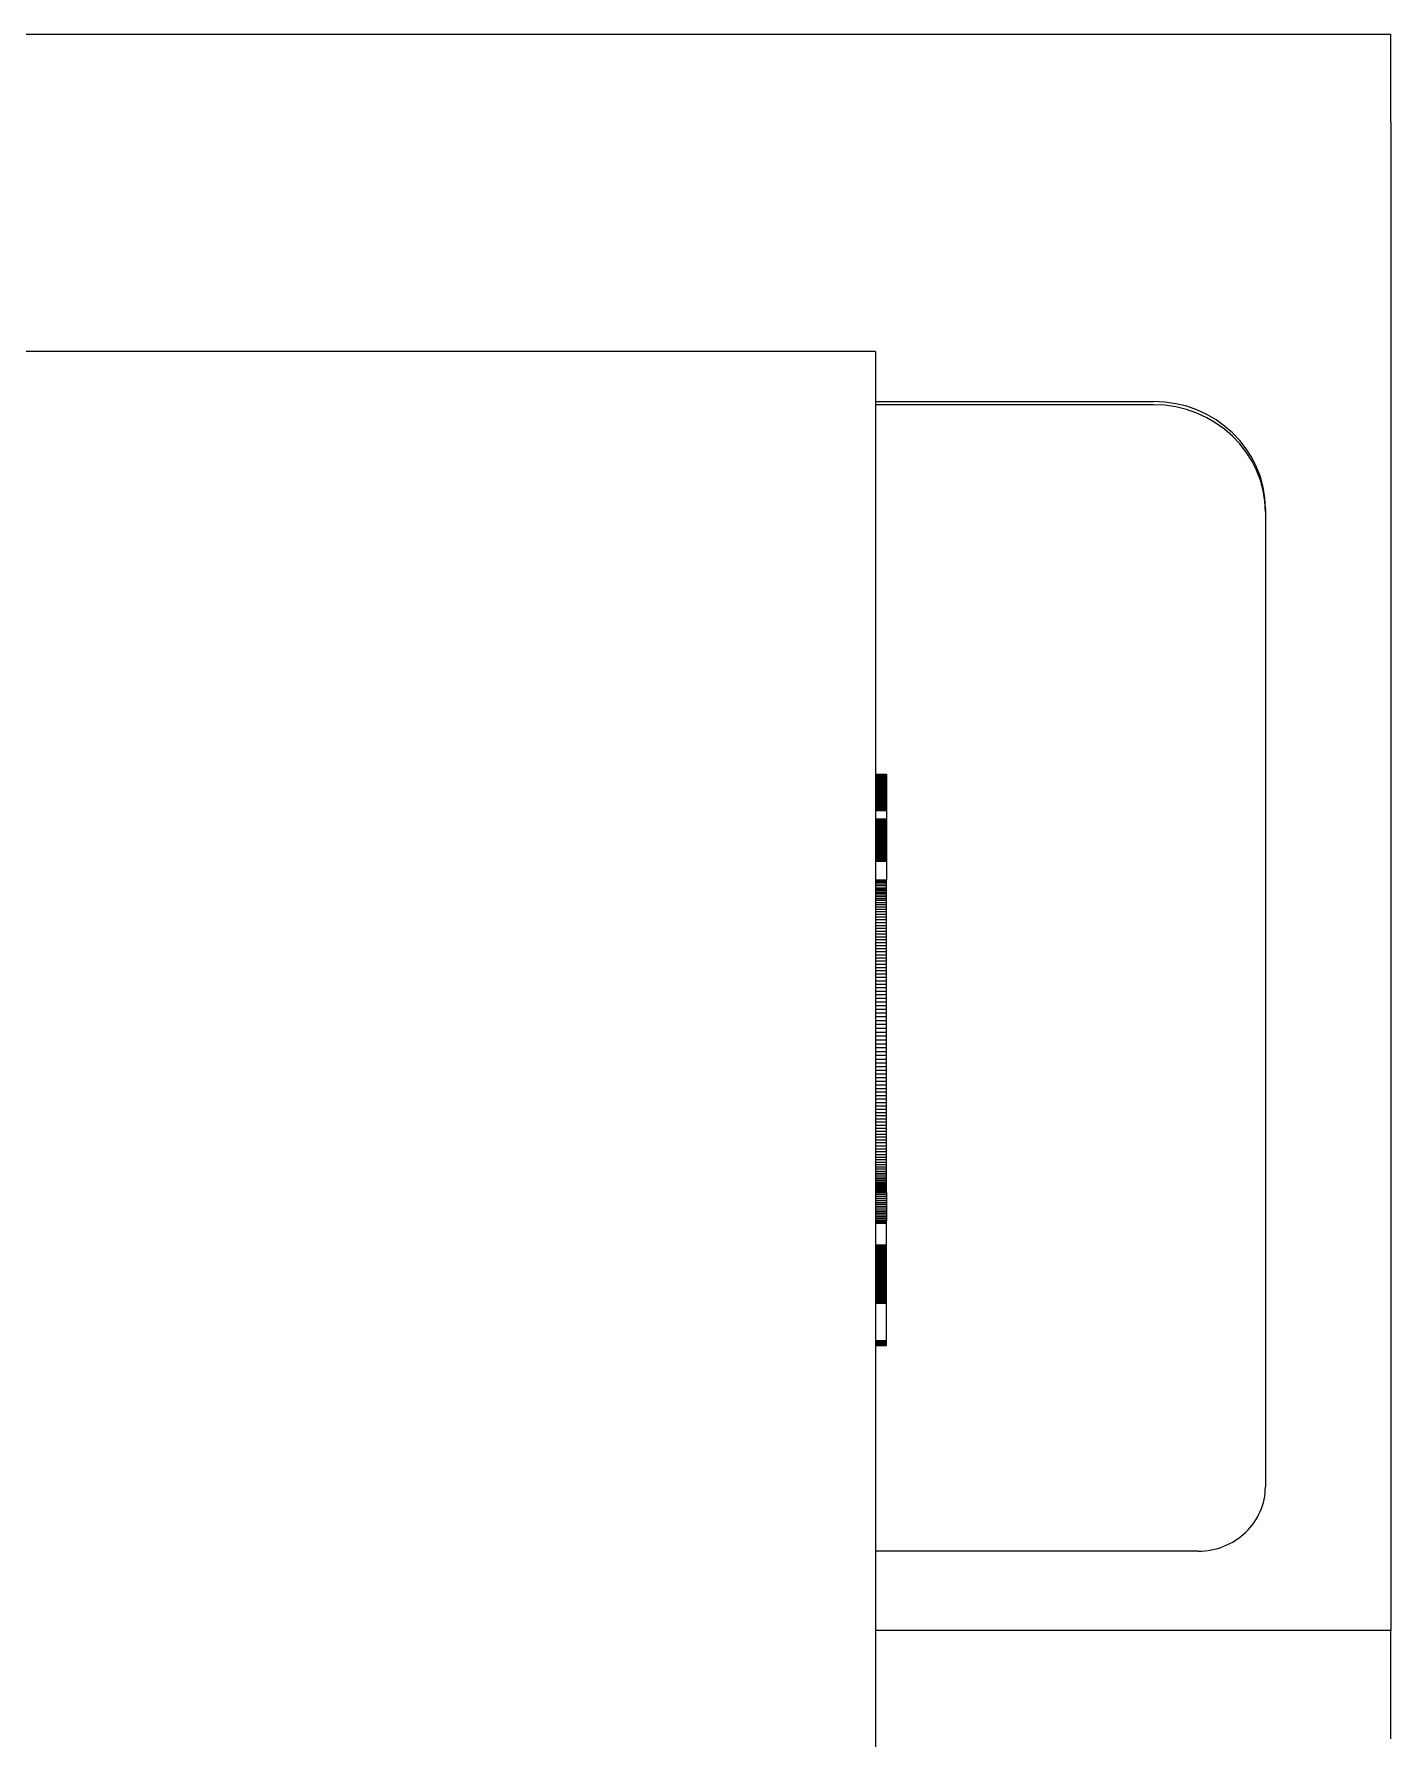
# Model space of a CAD drawing. Extents: x -120528 to -38681, y -40362 to 40632.
# Drawn here: x -41904 to -41299, y -37813 to -37052 of the extents above; entities that cross this region are included whole.
import ezdxf

# ---------------------------------------------------------------- set-up
doc = ezdxf.new("R2010")
doc.units = 0
doc.layers.get('0').update_dxf_attribs({"linetype": 'CONTINUOUS'})

msp = doc.modelspace()

# ---------------------------------------------------------------- linework, layer by layer
at = {"color": 40, "linetype": 'Continuous'}
for p, q in [((-42163.06, -37052.33), (-41299.06, -37052.33)), ((-41299.06, -37056), (-41299.06, -37052.33)), ((-41299.06, -37091.57), (-41299.06, -37056)), ((-41299.06, -37091.57), (-41299.06, -37764.5)), ((-41529.06, -37193.87), (-42163.06, -37193.87)), ((-41529.06, -37193.87), (-41529.06, -38013.87)), ((-41529.06, -37216.23), (-41405.06, -37216.23)), ((-41405.06, -37217.67), (-41529.06, -37217.67)), ((-41355.06, -37264.11), (-41355.06, -37700.38)), ((-41529.06, -37382.42), (-41524.06, -37382.42)), ((-41529.06, -37382.44), (-41524.06, -37382.44)), ((-41529.06, -37382.51), (-41524.06, -37382.51)), ((-41529.06, -37382.62), (-41524.06, -37382.62)), ((-41529.06, -37382.69), (-41524.06, -37382.69)), ((-41529.06, -37382.77), (-41524.06, -37382.77)), ((-41529.06, -37382.87), (-41524.06, -37382.87)), ((-41529.06, -37382.97), (-41524.06, -37382.97)), ((-41529.06, -37383.09), (-41524.06, -37383.09)), ((-41529.06, -37383.22), (-41524.06, -37383.22)), ((-41529.06, -37383.35), (-41524.06, -37383.35)), ((-41529.06, -37383.5), (-41524.06, -37383.5)), ((-41529.06, -37383.66), (-41524.06, -37383.66)), ((-41529.06, -37383.84), (-41524.06, -37383.84)), ((-41529.06, -37383.87), (-41524.06, -37383.87)), ((-41529.06, -37383.89), (-41524.06, -37383.89)), ((-41529.06, -37383.95), (-41524.06, -37383.95)), ((-41529.06, -37384.04), (-41524.06, -37384.04)), ((-41529.06, -37384.11), (-41524.06, -37384.11)), ((-41529.06, -37384.18), (-41524.06, -37384.18)), ((-41529.06, -37384.26), (-41524.06, -37384.26)), ((-41529.06, -37384.35), (-41524.06, -37384.35)), ((-41529.06, -37384.46), (-41524.06, -37384.46)), ((-41529.06, -37384.57), (-41524.06, -37384.57)), ((-41529.06, -37384.69), (-41524.06, -37384.69)), ((-41529.06, -37384.82), (-41524.06, -37384.82)), ((-41529.06, -37384.96), (-41524.06, -37384.96)), ((-41529.06, -37385.11), (-41524.06, -37385.11)), ((-41529.06, -37385.27), (-41524.06, -37385.27)), ((-41529.06, -37385.44), (-41524.06, -37385.44)), ((-41529.06, -37385.61), (-41524.06, -37385.61)), ((-41529.06, -37385.8), (-41524.06, -37385.8)), ((-41529.06, -37386), (-41524.06, -37386)), ((-41529.06, -37386.21), (-41524.06, -37386.21)), ((-41529.06, -37386.42), (-41524.06, -37386.42)), ((-41529.06, -37386.65), (-41524.06, -37386.65)), ((-41529.06, -37386.88), (-41524.06, -37386.88)), ((-41529.06, -37387.13), (-41524.06, -37387.13)), ((-41529.06, -37387.38), (-41524.06, -37387.38)), ((-41529.06, -37387.64), (-41524.06, -37387.64)), ((-41529.06, -37387.92), (-41524.06, -37387.92)), ((-41529.06, -37388.2), (-41524.06, -37388.2)), ((-41524.06, -37382.42), (-41524.06, -37382.44)), ((-41524.06, -37382.44), (-41524.06, -37382.51)), ((-41524.06, -37382.51), (-41524.06, -37382.62)), ((-41524.06, -37382.62), (-41524.06, -37382.69)), ((-41524.06, -37382.69), (-41524.06, -37382.77)), ((-41524.06, -37382.77), (-41524.06, -37382.87)), ((-41524.06, -37382.87), (-41524.06, -37382.97)), ((-41524.06, -37382.97), (-41524.06, -37383.09)), ((-41524.06, -37383.09), (-41524.06, -37383.22)), ((-41524.06, -37383.22), (-41524.06, -37383.35)), ((-41524.06, -37383.35), (-41524.06, -37383.5)), ((-41524.06, -37383.5), (-41524.06, -37383.66)), ((-41524.06, -37383.66), (-41524.06, -37383.84)), ((-41524.06, -37383.84), (-41524.06, -37383.87)), ((-41524.06, -37383.87), (-41524.06, -37383.89)), ((-41524.06, -37383.89), (-41524.06, -37383.95)), ((-41524.06, -37383.95), (-41524.06, -37384.04)), ((-41524.06, -37384.04), (-41524.06, -37384.11)), ((-41524.06, -37384.11), (-41524.06, -37384.18)), ((-41524.06, -37384.18), (-41524.06, -37384.26)), ((-41524.06, -37384.26), (-41524.06, -37384.35)), ((-41524.06, -37384.35), (-41524.06, -37384.46)), ((-41524.06, -37384.46), (-41524.06, -37384.57)), ((-41524.06, -37384.57), (-41524.06, -37384.69)), ((-41524.06, -37384.69), (-41524.06, -37384.82)), ((-41524.06, -37384.82), (-41524.06, -37384.96)), ((-41524.06, -37384.96), (-41524.06, -37385.11)), ((-41524.06, -37385.11), (-41524.06, -37385.27)), ((-41524.06, -37385.27), (-41524.06, -37385.44)), ((-41524.06, -37385.44), (-41524.06, -37385.61)), ((-41524.06, -37385.61), (-41524.06, -37385.8)), ((-41524.06, -37385.8), (-41524.06, -37386)), ((-41524.06, -37386), (-41524.06, -37386.21)), ((-41524.06, -37386.21), (-41524.06, -37386.42)), ((-41524.06, -37386.42), (-41524.06, -37386.65)), ((-41524.06, -37386.65), (-41524.06, -37386.88)), ((-41524.06, -37386.88), (-41524.06, -37387.13)), ((-41524.06, -37387.13), (-41524.06, -37387.38)), ((-41524.06, -37387.38), (-41524.06, -37387.64)), ((-41524.06, -37387.64), (-41524.06, -37387.92)), ((-41524.06, -37387.92), (-41524.06, -37388.2)), ((-41524.06, -37388.2), (-41524.06, -37388.49)), ((-41529.06, -37388.49), (-41524.06, -37388.49)), ((-41529.06, -37389.04), (-41524.06, -37389.04)), ((-41529.06, -37389.29), (-41524.06, -37389.29)), ((-41529.06, -37389.54), (-41524.06, -37389.54)), ((-41529.06, -37389.8), (-41524.06, -37389.8)), ((-41529.06, -37390.06), (-41524.06, -37390.06)), ((-41529.06, -37390.33), (-41524.06, -37390.33)), ((-41529.06, -37390.6), (-41524.06, -37390.6)), ((-41529.06, -37390.87), (-41524.06, -37390.87)), ((-41529.06, -37391.15), (-41524.06, -37391.15)), ((-41529.06, -37391.44), (-41524.06, -37391.44)), ((-41529.06, -37391.72), (-41524.06, -37391.72)), ((-41529.06, -37392.01), (-41524.06, -37392.01)), ((-41529.06, -37392.31), (-41524.06, -37392.31)), ((-41529.06, -37392.61), (-41524.06, -37392.61)), ((-41529.06, -37392.91), (-41524.06, -37392.91)), ((-41529.06, -37393.22), (-41524.06, -37393.22)), ((-41529.06, -37393.53), (-41524.06, -37393.53)), ((-41529.06, -37393.85), (-41524.06, -37393.85)), ((-41529.06, -37394.17), (-41524.06, -37394.17)), ((-41529.06, -37394.49), (-41524.06, -37394.49)), ((-41529.06, -37394.82), (-41524.06, -37394.82)), ((-41529.06, -37395.15), (-41524.06, -37395.15)), ((-41529.06, -37395.49), (-41524.06, -37395.49)), ((-41524.06, -37388.49), (-41524.06, -37388.79)), ((-41524.06, -37388.79), (-41524.06, -37389.04)), ((-41524.06, -37389.04), (-41524.06, -37389.29)), ((-41524.06, -37389.29), (-41524.06, -37389.54)), ((-41524.06, -37389.54), (-41524.06, -37389.8)), ((-41524.06, -37389.8), (-41524.06, -37390.06)), ((-41524.06, -37390.06), (-41524.06, -37390.33)), ((-41524.06, -37390.33), (-41524.06, -37390.6)), ((-41524.06, -37390.6), (-41524.06, -37390.87)), ((-41524.06, -37390.87), (-41524.06, -37391.15)), ((-41524.06, -37391.15), (-41524.06, -37391.44)), ((-41524.06, -37391.44), (-41524.06, -37391.72)), ((-41524.06, -37391.72), (-41524.06, -37392.01)), ((-41524.06, -37392.01), (-41524.06, -37392.31)), ((-41524.06, -37392.31), (-41524.06, -37392.61)), ((-41524.06, -37392.61), (-41524.06, -37392.91)), ((-41524.06, -37392.91), (-41524.06, -37393.22)), ((-41524.06, -37393.22), (-41524.06, -37393.53)), ((-41524.06, -37393.53), (-41524.06, -37393.85)), ((-41524.06, -37393.85), (-41524.06, -37394.17)), ((-41524.06, -37394.17), (-41524.06, -37394.49)), ((-41524.06, -37394.49), (-41524.06, -37394.82)), ((-41524.06, -37394.82), (-41524.06, -37395.15)), ((-41524.06, -37395.15), (-41524.06, -37395.49)), ((-41524.06, -37395.49), (-41524.06, -37395.83)), ((-41529.06, -37395.83), (-41524.06, -37395.83)), ((-41529.06, -37396.18), (-41524.06, -37396.18)), ((-41529.06, -37396.52), (-41524.06, -37396.52)), ((-41529.06, -37396.88), (-41524.06, -37396.88)), ((-41529.06, -37397.23), (-41524.06, -37397.23)), ((-41529.06, -37397.59), (-41524.06, -37397.59)), ((-41529.06, -37397.96), (-41524.06, -37397.96)), ((-41529.06, -37398.33), (-41524.06, -37398.33)), ((-41529.06, -37398.7), (-41524.06, -37398.7)), ((-41529.06, -37402.41), (-41524.06, -37402.41)), ((-41529.06, -37402.77), (-41524.06, -37402.77)), ((-41529.06, -37403.14), (-41524.06, -37403.14)), ((-41524.06, -37395.83), (-41524.06, -37396.18)), ((-41524.06, -37396.18), (-41524.06, -37396.52)), ((-41524.06, -37396.52), (-41524.06, -37396.88)), ((-41524.06, -37396.88), (-41524.06, -37397.23)), ((-41524.06, -37397.23), (-41524.06, -37397.59)), ((-41524.06, -37397.59), (-41524.06, -37397.96)), ((-41524.06, -37397.96), (-41524.06, -37398.33)), ((-41524.06, -37398.33), (-41524.06, -37398.7)), ((-41524.06, -37398.7), (-41524.06, -37402.41)), ((-41524.06, -37402.41), (-41524.06, -37402.77)), ((-41524.06, -37402.77), (-41524.06, -37403.14)), ((-41524.06, -37403.14), (-41524.06, -37403.5)), ((-41529.06, -37403.5), (-41524.06, -37403.5)), ((-41529.06, -37403.85), (-41524.06, -37403.85)), ((-41529.06, -37404.21), (-41524.06, -37404.21)), ((-41529.06, -37404.55), (-41524.06, -37404.55)), ((-41529.06, -37404.9), (-41524.06, -37404.9)), ((-41529.06, -37405.24), (-41524.06, -37405.24)), ((-41529.06, -37405.57), (-41524.06, -37405.57)), ((-41529.06, -37405.91), (-41524.06, -37405.91)), ((-41529.06, -37406.23), (-41524.06, -37406.23)), ((-41529.06, -37406.56), (-41524.06, -37406.56)), ((-41529.06, -37406.88), (-41524.06, -37406.88)), ((-41529.06, -37407.2), (-41524.06, -37407.2)), ((-41529.06, -37407.51), (-41524.06, -37407.51)), ((-41529.06, -37407.81), (-41524.06, -37407.81)), ((-41529.06, -37408.12), (-41524.06, -37408.12)), ((-41529.06, -37408.42), (-41524.06, -37408.42)), ((-41529.06, -37408.71), (-41524.06, -37408.71)), ((-41529.06, -37409.01), (-41524.06, -37409.01)), ((-41529.06, -37409.29), (-41524.06, -37409.29)), ((-41529.06, -37409.58), (-41524.06, -37409.58)), ((-41529.06, -37409.85), (-41524.06, -37409.85)), ((-41529.06, -37410.13), (-41524.06, -37410.13)), ((-41529.06, -37410.4), (-41524.06, -37410.4)), ((-41529.06, -37410.66), (-41524.06, -37410.66)), ((-41529.06, -37410.93), (-41524.06, -37410.93)), ((-41524.06, -37403.5), (-41524.06, -37403.85)), ((-41524.06, -37403.85), (-41524.06, -37404.21)), ((-41524.06, -37404.21), (-41524.06, -37404.55)), ((-41524.06, -37404.55), (-41524.06, -37404.9)), ((-41524.06, -37404.9), (-41524.06, -37405.24)), ((-41524.06, -37405.24), (-41524.06, -37405.57)), ((-41524.06, -37405.57), (-41524.06, -37405.91)), ((-41524.06, -37405.91), (-41524.06, -37406.23)), ((-41524.06, -37406.23), (-41524.06, -37406.56)), ((-41524.06, -37406.56), (-41524.06, -37406.88)), ((-41524.06, -37406.88), (-41524.06, -37407.2)), ((-41524.06, -37407.2), (-41524.06, -37407.51)), ((-41524.06, -37407.51), (-41524.06, -37407.81)), ((-41524.06, -37407.81), (-41524.06, -37408.12)), ((-41524.06, -37408.12), (-41524.06, -37408.42)), ((-41524.06, -37408.42), (-41524.06, -37408.71)), ((-41524.06, -37408.71), (-41524.06, -37409.01)), ((-41524.06, -37409.01), (-41524.06, -37409.29)), ((-41524.06, -37409.29), (-41524.06, -37409.58)), ((-41524.06, -37409.58), (-41524.06, -37409.85)), ((-41524.06, -37409.85), (-41524.06, -37410.13)), ((-41524.06, -37410.13), (-41524.06, -37410.4)), ((-41524.06, -37410.4), (-41524.06, -37410.66)), ((-41524.06, -37410.66), (-41524.06, -37410.93)), ((-41524.06, -37410.93), (-41524.06, -37411.18)), ((-41529.06, -37411.18), (-41524.06, -37411.18)), ((-41529.06, -37411.44), (-41524.06, -37411.44)), ((-41529.06, -37411.69), (-41524.06, -37411.69)), ((-41529.06, -37411.93), (-41524.06, -37411.93)), ((-41529.06, -37412.17), (-41524.06, -37412.17)), ((-41529.06, -37412.48), (-41524.06, -37412.48)), ((-41529.06, -37412.78), (-41524.06, -37412.78)), ((-41529.06, -37413.07), (-41524.06, -37413.07)), ((-41529.06, -37413.35), (-41524.06, -37413.35)), ((-41529.06, -37413.63), (-41524.06, -37413.63)), ((-41529.06, -37413.89), (-41524.06, -37413.89)), ((-41529.06, -37414.14), (-41524.06, -37414.14)), ((-41529.06, -37414.38), (-41524.06, -37414.38)), ((-41529.06, -37414.61), (-41524.06, -37414.61)), ((-41529.06, -37414.84), (-41524.06, -37414.84)), ((-41529.06, -37415.05), (-41524.06, -37415.05)), ((-41529.06, -37415.25), (-41524.06, -37415.25)), ((-41529.06, -37415.45), (-41524.06, -37415.45)), ((-41529.06, -37415.63), (-41524.06, -37415.63)), ((-41529.06, -37415.8), (-41524.06, -37415.8)), ((-41529.06, -37415.97), (-41524.06, -37415.97)), ((-41529.06, -37416.12), (-41524.06, -37416.12)), ((-41529.06, -37416.26), (-41524.06, -37416.26)), ((-41529.06, -37416.4), (-41524.06, -37416.4)), ((-41529.06, -37416.52), (-41524.06, -37416.52)), ((-41529.06, -37416.64), (-41524.06, -37416.64)), ((-41529.06, -37416.74), (-41524.06, -37416.74)), ((-41529.06, -37416.83), (-41524.06, -37416.83)), ((-41529.06, -37416.92), (-41524.06, -37416.92)), ((-41529.06, -37416.99), (-41524.06, -37416.99)), ((-41529.06, -37417.06), (-41524.06, -37417.06)), ((-41529.06, -37417.16), (-41524.06, -37417.16)), ((-41529.06, -37417.22), (-41524.06, -37417.22)), ((-41529.06, -37417.24), (-41524.06, -37417.24)), ((-41529.06, -37417.27), (-41524.06, -37417.27)), ((-41529.06, -37417.33), (-41524.06, -37417.33)), ((-41529.06, -37417.39), (-41524.06, -37417.39)), ((-41529.06, -37417.44), (-41524.06, -37417.44)), ((-41529.06, -37417.48), (-41524.06, -37417.48)), ((-41529.06, -37417.54), (-41524.06, -37417.54)), ((-41529.06, -37417.55), (-41524.06, -37417.55)), ((-41529.06, -37417.67), (-41524.06, -37417.67)), ((-41529.06, -37417.93), (-41524.06, -37417.93)), ((-41529.06, -37418.18), (-41524.06, -37418.18)), ((-41529.06, -37418.43), (-41524.06, -37418.43)), ((-41524.06, -37411.18), (-41524.06, -37411.44)), ((-41524.06, -37411.44), (-41524.06, -37411.69)), ((-41524.06, -37411.69), (-41524.06, -37411.93)), ((-41524.06, -37411.93), (-41524.06, -37412.17)), ((-41524.06, -37412.17), (-41524.06, -37412.48)), ((-41524.06, -37412.48), (-41524.06, -37412.78)), ((-41524.06, -37412.78), (-41524.06, -37413.07)), ((-41524.06, -37413.07), (-41524.06, -37413.35)), ((-41524.06, -37413.35), (-41524.06, -37413.63)), ((-41524.06, -37413.63), (-41524.06, -37413.89)), ((-41524.06, -37413.89), (-41524.06, -37414.14)), ((-41524.06, -37414.14), (-41524.06, -37414.38)), ((-41524.06, -37414.38), (-41524.06, -37414.61)), ((-41524.06, -37414.61), (-41524.06, -37414.84)), ((-41524.06, -37414.84), (-41524.06, -37415.05)), ((-41524.06, -37415.05), (-41524.06, -37415.25)), ((-41524.06, -37415.25), (-41524.06, -37415.45)), ((-41524.06, -37415.45), (-41524.06, -37415.63)), ((-41524.06, -37415.63), (-41524.06, -37415.8)), ((-41524.06, -37415.8), (-41524.06, -37415.97)), ((-41524.06, -37415.97), (-41524.06, -37416.12)), ((-41524.06, -37416.12), (-41524.06, -37416.26)), ((-41524.06, -37416.26), (-41524.06, -37416.4)), ((-41524.06, -37416.4), (-41524.06, -37416.52)), ((-41524.06, -37416.52), (-41524.06, -37416.64)), ((-41524.06, -37416.64), (-41524.06, -37416.74)), ((-41524.06, -37416.74), (-41524.06, -37416.83)), ((-41524.06, -37416.83), (-41524.06, -37416.92)), ((-41524.06, -37416.92), (-41524.06, -37416.99)), ((-41524.06, -37416.99), (-41524.06, -37417.06)), ((-41524.06, -37417.06), (-41524.06, -37417.16)), ((-41524.06, -37417.16), (-41524.06, -37417.22)), ((-41524.06, -37417.22), (-41524.06, -37417.24)), ((-41524.06, -37417.24), (-41524.06, -37417.27)), ((-41524.06, -37417.27), (-41524.06, -37417.33)), ((-41524.06, -37417.33), (-41524.06, -37417.39)), ((-41524.06, -37417.39), (-41524.06, -37417.44)), ((-41524.06, -37417.44), (-41524.06, -37417.48)), ((-41524.06, -37417.48), (-41524.06, -37417.54)), ((-41524.06, -37417.54), (-41524.06, -37417.55)), ((-41524.06, -37417.55), (-41524.06, -37417.67)), ((-41524.06, -37417.67), (-41524.06, -37417.93)), ((-41524.06, -37417.93), (-41524.06, -37418.18)), ((-41524.06, -37418.18), (-41524.06, -37418.43)), ((-41524.06, -37418.43), (-41524.06, -37418.66)), ((-41529.06, -37418.66), (-41524.06, -37418.66)), ((-41529.06, -37418.88), (-41524.06, -37418.88)), ((-41529.06, -37419.09), (-41524.06, -37419.09)), ((-41529.06, -37419.3), (-41524.06, -37419.3)), ((-41529.06, -37419.49), (-41524.06, -37419.49)), ((-41529.06, -37419.67), (-41524.06, -37419.67)), ((-41529.06, -37419.84), (-41524.06, -37419.84)), ((-41529.06, -37420.01), (-41524.06, -37420.01)), ((-41529.06, -37420.16), (-41524.06, -37420.16)), ((-41529.06, -37420.3), (-41524.06, -37420.3)), ((-41529.06, -37420.44), (-41524.06, -37420.44)), ((-41529.06, -37420.56), (-41524.06, -37420.56)), ((-41529.06, -37420.67), (-41524.06, -37420.67)), ((-41529.06, -37420.78), (-41524.06, -37420.78)), ((-41529.06, -37420.95), (-41524.06, -37420.95)), ((-41529.06, -37421.09), (-41524.06, -37421.09)), ((-41529.06, -37421.19), (-41524.06, -37421.19)), ((-41529.06, -37421.25), (-41524.06, -37421.25)), ((-41529.06, -37421.27), (-41524.06, -37421.27)), ((-41524.06, -37418.66), (-41524.06, -37418.88)), ((-41524.06, -37418.88), (-41524.06, -37419.09)), ((-41524.06, -37419.09), (-41524.06, -37419.3)), ((-41524.06, -37419.3), (-41524.06, -37419.49)), ((-41524.06, -37419.49), (-41524.06, -37419.67)), ((-41524.06, -37419.67), (-41524.06, -37419.84)), ((-41524.06, -37419.84), (-41524.06, -37420.01)), ((-41524.06, -37420.01), (-41524.06, -37420.16)), ((-41524.06, -37420.16), (-41524.06, -37420.3)), ((-41524.06, -37420.3), (-41524.06, -37420.44)), ((-41524.06, -37420.44), (-41524.06, -37420.56)), ((-41524.06, -37420.56), (-41524.06, -37420.67)), ((-41524.06, -37420.67), (-41524.06, -37420.78)), ((-41524.06, -37420.78), (-41524.06, -37420.95)), ((-41524.06, -37420.95), (-41524.06, -37421.09)), ((-41524.06, -37421.09), (-41524.06, -37421.19)), ((-41524.06, -37421.19), (-41524.06, -37421.25)), ((-41524.06, -37421.25), (-41524.06, -37421.27)), ((-41524.06, -37421.27), (-41524.06, -37429.64)), ((-41529.06, -37429.64), (-41524.06, -37429.64)), ((-41529.06, -37429.69), (-41524.06, -37429.69)), ((-41529.06, -37429.88), (-41524.06, -37429.88)), ((-41529.06, -37430.22), (-41524.06, -37430.22)), ((-41529.06, -37430.71), (-41524.06, -37430.71)), ((-41529.06, -37431.36), (-41524.06, -37431.36)), ((-41529.06, -37432.16), (-41524.06, -37432.16)), ((-41529.06, -37433.14), (-41524.06, -37433.14)), ((-41529.06, -37433.69), (-41524.06, -37433.69)), ((-41524.06, -37429.69), (-41524.06, -37429.64)), ((-41524.06, -37429.88), (-41524.06, -37429.69)), ((-41524.06, -37430.22), (-41524.06, -37429.88)), ((-41524.06, -37430.71), (-41524.06, -37430.22)), ((-41524.06, -37431.36), (-41524.06, -37430.71)), ((-41524.06, -37432.16), (-41524.06, -37431.36)), ((-41524.06, -37433.14), (-41524.06, -37432.16)), ((-41524.06, -37433.69), (-41524.06, -37433.14)), ((-41524.06, -37434.28), (-41524.06, -37433.69)), ((-41529.06, -37434.28), (-41524.06, -37434.28)), ((-41529.06, -37434.91), (-41524.06, -37434.91)), ((-41529.06, -37435.59), (-41524.06, -37435.59)), ((-41529.06, -37436.32), (-41524.06, -37436.32)), ((-41529.06, -37437.09), (-41524.06, -37437.09)), ((-41529.06, -37437.9), (-41524.06, -37437.9)), ((-41529.06, -37438.76), (-41524.06, -37438.76)), ((-41529.06, -37439.67), (-41524.06, -37439.67)), ((-41529.06, -37440.62), (-41524.06, -37440.62)), ((-41524.06, -37434.91), (-41524.06, -37434.28)), ((-41524.06, -37435.59), (-41524.06, -37434.91)), ((-41524.06, -37436.32), (-41524.06, -37435.59)), ((-41524.06, -37437.09), (-41524.06, -37436.32)), ((-41524.06, -37437.9), (-41524.06, -37437.09)), ((-41524.06, -37438.76), (-41524.06, -37437.9)), ((-41524.06, -37439.67), (-41524.06, -37438.76)), ((-41524.06, -37440.62), (-41524.06, -37439.67)), ((-41524.06, -37441.63), (-41524.06, -37440.62)), ((-41529.06, -37441.63), (-41524.06, -37441.63)), ((-41529.06, -37442.68), (-41524.06, -37442.68)), ((-41529.06, -37443.78), (-41524.06, -37443.78)), ((-41529.06, -37444.93), (-41524.06, -37444.93)), ((-41529.06, -37446.13), (-41524.06, -37446.13)), ((-41529.06, -37447.38), (-41524.06, -37447.38)), ((-41529.06, -37448.68), (-41524.06, -37448.68)), ((-41524.06, -37442.68), (-41524.06, -37441.63)), ((-41524.06, -37443.78), (-41524.06, -37442.68)), ((-41524.06, -37444.93), (-41524.06, -37443.78)), ((-41524.06, -37446.13), (-41524.06, -37444.93)), ((-41524.06, -37447.38), (-41524.06, -37446.13)), ((-41524.06, -37448.68), (-41524.06, -37447.38)), ((-41524.06, -37450.03), (-41524.06, -37448.68)), ((-41529.06, -37450.03), (-41524.06, -37450.03)), ((-41529.06, -37451.25), (-41524.06, -37451.25)), ((-41529.06, -37452.49), (-41524.06, -37452.49)), ((-41529.06, -37453.75), (-41524.06, -37453.75)), ((-41529.06, -37455.02), (-41524.06, -37455.02)), ((-41529.06, -37456.31), (-41524.06, -37456.31)), ((-41524.06, -37451.25), (-41524.06, -37450.03)), ((-41524.06, -37452.49), (-41524.06, -37451.25)), ((-41524.06, -37453.75), (-41524.06, -37452.49)), ((-41524.06, -37455.02), (-41524.06, -37453.75)), ((-41524.06, -37456.31), (-41524.06, -37455.02)), ((-41524.06, -37457.62), (-41524.06, -37456.31)), ((-41529.06, -37457.62), (-41524.06, -37457.62)), ((-41529.06, -37458.95), (-41524.06, -37458.95)), ((-41529.06, -37460.29), (-41524.06, -37460.29)), ((-41529.06, -37461.64), (-41524.06, -37461.64)), ((-41529.06, -37463.02), (-41524.06, -37463.02)), ((-41524.06, -37458.95), (-41524.06, -37457.62)), ((-41524.06, -37460.29), (-41524.06, -37458.95)), ((-41524.06, -37461.64), (-41524.06, -37460.29)), ((-41524.06, -37463.02), (-41524.06, -37461.64)), ((-41524.06, -37464.41), (-41524.06, -37463.02)), ((-41529.06, -37464.41), (-41524.06, -37464.41)), ((-41529.06, -37465.82), (-41524.06, -37465.82)), ((-41529.06, -37467.24), (-41524.06, -37467.24)), ((-41529.06, -37468.68), (-41524.06, -37468.68)), ((-41529.06, -37470.14), (-41524.06, -37470.14)), ((-41529.06, -37471.62), (-41524.06, -37471.62)), ((-41524.06, -37465.82), (-41524.06, -37464.41)), ((-41524.06, -37467.24), (-41524.06, -37465.82)), ((-41524.06, -37468.68), (-41524.06, -37467.24)), ((-41524.06, -37470.14), (-41524.06, -37468.68)), ((-41524.06, -37471.62), (-41524.06, -37470.14)), ((-41524.06, -37473.11), (-41524.06, -37471.62)), ((-41529.06, -37473.11), (-41524.06, -37473.11)), ((-41529.06, -37474.62), (-41524.06, -37474.62)), ((-41529.06, -37476.15), (-41524.06, -37476.15)), ((-41529.06, -37477.69), (-41524.06, -37477.69)), ((-41529.06, -37479.25), (-41524.06, -37479.25)), ((-41524.06, -37474.62), (-41524.06, -37473.11)), ((-41524.06, -37476.15), (-41524.06, -37474.62)), ((-41524.06, -37477.69), (-41524.06, -37476.15)), ((-41524.06, -37479.25), (-41524.06, -37477.69)), ((-41524.06, -37480.83), (-41524.06, -37479.25)), ((-41529.06, -37480.83), (-41524.06, -37480.83)), ((-41529.06, -37482.42), (-41524.06, -37482.42)), ((-41529.06, -37484.03), (-41524.06, -37484.03)), ((-41529.06, -37485.66), (-41524.06, -37485.66)), ((-41524.06, -37482.42), (-41524.06, -37480.83)), ((-41524.06, -37484.03), (-41524.06, -37482.42)), ((-41524.06, -37485.66), (-41524.06, -37484.03)), ((-41524.06, -37487.3), (-41524.06, -37485.66)), ((-41529.06, -37487.3), (-41524.06, -37487.3)), ((-41529.06, -37488.96), (-41524.06, -37488.96)), ((-41529.06, -37490.64), (-41524.06, -37490.64)), ((-41529.06, -37492.33), (-41524.06, -37492.33)), ((-41529.06, -37494.05), (-41524.06, -37494.05)), ((-41524.06, -37488.96), (-41524.06, -37487.3)), ((-41524.06, -37490.64), (-41524.06, -37488.96)), ((-41524.06, -37492.33), (-41524.06, -37490.64)), ((-41524.06, -37494.05), (-41524.06, -37492.33)), ((-41524.06, -37495.77), (-41524.06, -37494.05)), ((-41529.06, -37495.77), (-41524.06, -37495.77)), ((-41529.06, -37497.52), (-41524.06, -37497.52)), ((-41529.06, -37499.27), (-41524.06, -37499.27)), ((-41529.06, -37501.01), (-41524.06, -37501.01)), ((-41524.06, -37497.52), (-41524.06, -37495.77)), ((-41524.06, -37499.27), (-41524.06, -37497.52)), ((-41524.06, -37501.01), (-41524.06, -37499.27)), ((-41524.06, -37502.74), (-41524.06, -37501.01)), ((-41529.06, -37502.74), (-41524.06, -37502.74)), ((-41529.06, -37504.47), (-41524.06, -37504.47)), ((-41529.06, -37506.18), (-41524.06, -37506.18)), ((-41529.06, -37507.89), (-41524.06, -37507.89)), ((-41529.06, -37509.58), (-41524.06, -37509.58)), ((-41524.06, -37504.47), (-41524.06, -37502.74)), ((-41524.06, -37506.18), (-41524.06, -37504.47)), ((-41524.06, -37507.89), (-41524.06, -37506.18)), ((-41524.06, -37509.58), (-41524.06, -37507.89)), ((-41524.06, -37511.27), (-41524.06, -37509.58)), ((-41529.06, -37511.27), (-41524.06, -37511.27)), ((-41529.06, -37512.94), (-41524.06, -37512.94)), ((-41529.06, -37514.6), (-41524.06, -37514.6)), ((-41529.06, -37516.24), (-41524.06, -37516.24)), ((-41524.06, -37512.94), (-41524.06, -37511.27)), ((-41524.06, -37514.6), (-41524.06, -37512.94)), ((-41524.06, -37516.24), (-41524.06, -37514.6)), ((-41524.06, -37517.88), (-41524.06, -37516.24)), ((-41529.06, -37517.88), (-41524.06, -37517.88)), ((-41529.06, -37519.49), (-41524.06, -37519.49)), ((-41529.06, -37521.1), (-41524.06, -37521.1)), ((-41529.06, -37522.69), (-41524.06, -37522.69)), ((-41529.06, -37524.26), (-41524.06, -37524.26)), ((-41524.06, -37519.49), (-41524.06, -37517.88)), ((-41524.06, -37521.1), (-41524.06, -37519.49)), ((-41524.06, -37522.69), (-41524.06, -37521.1)), ((-41524.06, -37524.26), (-41524.06, -37522.69)), ((-41524.06, -37525.82), (-41524.06, -37524.26)), ((-41529.06, -37525.82), (-41524.06, -37525.82)), ((-41529.06, -37527.36), (-41524.06, -37527.36)), ((-41529.06, -37528.89), (-41524.06, -37528.89)), ((-41529.06, -37530.39), (-41524.06, -37530.39)), ((-41529.06, -37531.88), (-41524.06, -37531.88)), ((-41524.06, -37527.36), (-41524.06, -37525.82)), ((-41524.06, -37528.89), (-41524.06, -37527.36)), ((-41524.06, -37530.39), (-41524.06, -37528.89)), ((-41524.06, -37531.88), (-41524.06, -37530.39)), ((-41524.06, -37533.35), (-41524.06, -37531.88)), ((-41529.06, -37533.35), (-41524.06, -37533.35)), ((-41529.06, -37534.8), (-41524.06, -37534.8)), ((-41529.06, -37536.23), (-41524.06, -37536.23)), ((-41529.06, -37537.64), (-41524.06, -37537.64)), ((-41529.06, -37539.02), (-41524.06, -37539.02)), ((-41524.06, -37534.8), (-41524.06, -37533.35)), ((-41524.06, -37536.23), (-41524.06, -37534.8)), ((-41524.06, -37537.64), (-41524.06, -37536.23)), ((-41524.06, -37539.02), (-41524.06, -37537.64)), ((-41524.06, -37540.39), (-41524.06, -37539.02)), ((-41529.06, -37540.39), (-41524.06, -37540.39)), ((-41529.06, -37541.73), (-41524.06, -37541.73)), ((-41529.06, -37543.05), (-41524.06, -37543.05)), ((-41529.06, -37544.35), (-41524.06, -37544.35)), ((-41529.06, -37545.62), (-41524.06, -37545.62)), ((-41529.06, -37546.87), (-41524.06, -37546.87)), ((-41524.06, -37541.73), (-41524.06, -37540.39)), ((-41524.06, -37543.05), (-41524.06, -37541.73)), ((-41524.06, -37544.35), (-41524.06, -37543.05)), ((-41524.06, -37545.62), (-41524.06, -37544.35)), ((-41524.06, -37546.87), (-41524.06, -37545.62)), ((-41524.06, -37548.24), (-41524.06, -37546.87)), ((-41529.06, -37548.24), (-41524.06, -37548.24)), ((-41529.06, -37549.57), (-41524.06, -37549.57)), ((-41529.06, -37550.85), (-41524.06, -37550.85)), ((-41529.06, -37552.09), (-41524.06, -37552.09)), ((-41529.06, -37553.29), (-41524.06, -37553.29)), ((-41529.06, -37554.44), (-41524.06, -37554.44)), ((-41524.06, -37549.57), (-41524.06, -37548.24)), ((-41524.06, -37550.85), (-41524.06, -37549.57)), ((-41524.06, -37552.09), (-41524.06, -37550.85)), ((-41524.06, -37553.29), (-41524.06, -37552.09)), ((-41524.06, -37554.44), (-41524.06, -37553.29)), ((-41524.06, -37555.55), (-41524.06, -37554.44)), ((-41529.06, -37555.55), (-41524.06, -37555.55)), ((-41529.06, -37556.62), (-41524.06, -37556.62)), ((-41529.06, -37557.64), (-41524.06, -37557.64)), ((-41529.06, -37558.62), (-41524.06, -37558.62)), ((-41529.06, -37559.56), (-41524.06, -37559.56)), ((-41529.06, -37560.45), (-41524.06, -37560.45)), ((-41529.06, -37561.3), (-41524.06, -37561.3)), ((-41529.06, -37562.11), (-41524.06, -37562.11)), ((-41529.06, -37562.88), (-41524.06, -37562.88)), ((-41524.06, -37556.62), (-41524.06, -37555.55)), ((-41524.06, -37557.64), (-41524.06, -37556.62)), ((-41524.06, -37558.62), (-41524.06, -37557.64)), ((-41524.06, -37559.56), (-41524.06, -37558.62)), ((-41524.06, -37560.45), (-41524.06, -37559.56)), ((-41524.06, -37561.3), (-41524.06, -37560.45)), ((-41524.06, -37562.11), (-41524.06, -37561.3)), ((-41524.06, -37562.88), (-41524.06, -37562.11)), ((-41524.06, -37563.6), (-41524.06, -37562.88)), ((-41529.06, -37563.6), (-41524.06, -37563.6)), ((-41529.06, -37564.28), (-41524.06, -37564.28)), ((-41529.06, -37564.91), (-41524.06, -37564.91)), ((-41529.06, -37565.5), (-41524.06, -37565.5)), ((-41529.06, -37566.05), (-41524.06, -37566.05)), ((-41529.06, -37566.56), (-41524.06, -37566.56)), ((-41529.06, -37567.02), (-41524.06, -37567.02)), ((-41529.06, -37567.44), (-41524.06, -37567.44)), ((-41529.06, -37567.82), (-41524.06, -37567.82)), ((-41529.06, -37568.44), (-41524.06, -37568.44)), ((-41529.06, -37568.89), (-41524.06, -37568.89)), ((-41529.06, -37569.17), (-41524.06, -37569.17)), ((-41529.06, -37569.27), (-41524.06, -37569.27)), ((-41529.06, -37570.05), (-41524.06, -37570.05)), ((-41524.06, -37564.28), (-41524.06, -37563.6)), ((-41524.06, -37564.91), (-41524.06, -37564.28)), ((-41524.06, -37565.5), (-41524.06, -37564.91)), ((-41524.06, -37566.05), (-41524.06, -37565.5)), ((-41524.06, -37566.56), (-41524.06, -37566.05)), ((-41524.06, -37567.02), (-41524.06, -37566.56)), ((-41524.06, -37567.44), (-41524.06, -37567.02)), ((-41524.06, -37567.82), (-41524.06, -37567.44)), ((-41524.06, -37568.44), (-41524.06, -37567.82)), ((-41524.06, -37568.89), (-41524.06, -37568.44)), ((-41524.06, -37569.17), (-41524.06, -37568.89)), ((-41524.06, -37569.17), (-41524.06, -37570.05)), ((-41524.06, -37570.05), (-41524.06, -37570.94)), ((-41529.06, -37570.94), (-41524.06, -37570.94)), ((-41529.06, -37571.82), (-41524.06, -37571.82)), ((-41529.06, -37572.69), (-41524.06, -37572.69)), ((-41529.06, -37573.54), (-41524.06, -37573.54)), ((-41529.06, -37574.38), (-41524.06, -37574.38)), ((-41529.06, -37575.2), (-41524.06, -37575.2)), ((-41529.06, -37576.01), (-41524.06, -37576.01)), ((-41529.06, -37576.8), (-41524.06, -37576.8)), ((-41529.06, -37577.58), (-41524.06, -37577.58)), ((-41524.06, -37570.94), (-41524.06, -37571.82)), ((-41524.06, -37571.82), (-41524.06, -37572.69)), ((-41524.06, -37572.69), (-41524.06, -37573.54)), ((-41524.06, -37573.54), (-41524.06, -37574.38)), ((-41524.06, -37574.38), (-41524.06, -37575.2)), ((-41524.06, -37575.2), (-41524.06, -37576.01)), ((-41524.06, -37576.01), (-41524.06, -37576.8)), ((-41524.06, -37576.8), (-41524.06, -37577.58)), ((-41524.06, -37577.58), (-41524.06, -37578.35)), ((-41529.06, -37578.35), (-41524.06, -37578.35)), ((-41529.06, -37579.1), (-41524.06, -37579.1)), ((-41529.06, -37579.83), (-41524.06, -37579.83)), ((-41529.06, -37580.55), (-41524.06, -37580.55)), ((-41529.06, -37581.25), (-41524.06, -37581.25)), ((-41529.06, -37581.82), (-41524.06, -37581.82)), ((-41529.06, -37581.85), (-41524.06, -37581.85)), ((-41529.06, -37581.93), (-41524.06, -37581.93)), ((-41529.06, -37582.09), (-41524.06, -37582.09)), ((-41529.06, -37582.31), (-41524.06, -37582.31)), ((-41529.06, -37582.59), (-41524.06, -37582.59)), ((-41529.06, -37582.75), (-41524.06, -37582.75)), ((-41524.06, -37578.35), (-41524.06, -37579.1)), ((-41524.06, -37579.1), (-41524.06, -37579.83)), ((-41524.06, -37579.83), (-41524.06, -37580.55)), ((-41524.06, -37580.55), (-41524.06, -37581.25)), ((-41524.06, -37581.25), (-41524.06, -37581.82)), ((-41524.06, -37581.85), (-41524.06, -37581.82)), ((-41524.06, -37581.93), (-41524.06, -37581.85)), ((-41524.06, -37582.09), (-41524.06, -37581.93)), ((-41524.06, -37582.31), (-41524.06, -37582.09)), ((-41524.06, -37582.59), (-41524.06, -37582.31)), ((-41524.06, -37592.44), (-41524.06, -37582.59)), ((-41529.06, -37592.44), (-41524.06, -37592.44)), ((-41529.06, -37592.59), (-41524.06, -37592.59)), ((-41529.06, -37592.61), (-41524.06, -37592.61)), ((-41529.06, -37592.64), (-41524.06, -37592.64)), ((-41529.06, -37592.69), (-41524.06, -37592.69)), ((-41529.06, -37592.75), (-41524.06, -37592.75)), ((-41529.06, -37592.82), (-41524.06, -37592.82)), ((-41529.06, -37592.9), (-41524.06, -37592.9)), ((-41529.06, -37592.94), (-41524.06, -37592.94)), ((-41529.06, -37592.99), (-41524.06, -37592.99)), ((-41529.06, -37593.04), (-41524.06, -37593.04)), ((-41529.06, -37593.09), (-41524.06, -37593.09)), ((-41529.06, -37593.15), (-41524.06, -37593.15)), ((-41529.06, -37593.21), (-41524.06, -37593.21)), ((-41529.06, -37593.27), (-41524.06, -37593.27)), ((-41529.06, -37593.33), (-41524.06, -37593.33)), ((-41529.06, -37593.4), (-41524.06, -37593.4)), ((-41529.06, -37593.47), (-41524.06, -37593.47)), ((-41529.06, -37593.54), (-41524.06, -37593.54)), ((-41524.06, -37592.58), (-41524.06, -37592.44)), ((-41524.06, -37592.59), (-41524.06, -37592.58)), ((-41524.06, -37592.61), (-41524.06, -37592.59)), ((-41524.06, -37592.64), (-41524.06, -37592.61)), ((-41524.06, -37592.69), (-41524.06, -37592.64)), ((-41524.06, -37592.75), (-41524.06, -37592.69)), ((-41524.06, -37592.82), (-41524.06, -37592.75)), ((-41524.06, -37592.9), (-41524.06, -37592.82)), ((-41524.06, -37592.94), (-41524.06, -37592.9)), ((-41524.06, -37592.99), (-41524.06, -37592.94)), ((-41524.06, -37593.04), (-41524.06, -37592.99)), ((-41524.06, -37593.09), (-41524.06, -37593.04)), ((-41524.06, -37593.15), (-41524.06, -37593.09)), ((-41524.06, -37593.21), (-41524.06, -37593.15)), ((-41524.06, -37593.27), (-41524.06, -37593.21)), ((-41524.06, -37593.33), (-41524.06, -37593.27)), ((-41524.06, -37593.4), (-41524.06, -37593.33)), ((-41524.06, -37593.47), (-41524.06, -37593.4)), ((-41524.06, -37593.54), (-41524.06, -37593.47)), ((-41524.06, -37593.61), (-41524.06, -37593.54)), ((-41529.06, -37593.61), (-41524.06, -37593.61)), ((-41529.06, -37593.69), (-41524.06, -37593.69)), ((-41529.06, -37593.77), (-41524.06, -37593.77)), ((-41529.06, -37593.85), (-41524.06, -37593.85)), ((-41529.06, -37593.93), (-41524.06, -37593.93)), ((-41529.06, -37594.01), (-41524.06, -37594.01)), ((-41529.06, -37594.1), (-41524.06, -37594.1)), ((-41529.06, -37594.19), (-41524.06, -37594.19)), ((-41529.06, -37594.28), (-41524.06, -37594.28)), ((-41529.06, -37594.37), (-41524.06, -37594.37)), ((-41529.06, -37594.47), (-41524.06, -37594.47)), ((-41529.06, -37594.57), (-41524.06, -37594.57)), ((-41529.06, -37594.67), (-41524.06, -37594.67)), ((-41529.06, -37594.77), (-41524.06, -37594.77)), ((-41529.06, -37594.87), (-41524.06, -37594.87)), ((-41529.06, -37594.97), (-41524.06, -37594.97)), ((-41529.06, -37595.08), (-41524.06, -37595.08)), ((-41529.06, -37595.19), (-41524.06, -37595.19)), ((-41529.06, -37595.3), (-41524.06, -37595.3)), ((-41529.06, -37595.41), (-41524.06, -37595.41)), ((-41529.06, -37595.52), (-41524.06, -37595.52)), ((-41529.06, -37595.64), (-41524.06, -37595.64)), ((-41529.06, -37595.75), (-41524.06, -37595.75)), ((-41529.06, -37595.87), (-41524.06, -37595.87)), ((-41529.06, -37595.99), (-41524.06, -37595.99)), ((-41529.06, -37596.11), (-41524.06, -37596.11)), ((-41529.06, -37596.23), (-41524.06, -37596.23)), ((-41529.06, -37596.36), (-41524.06, -37596.36)), ((-41529.06, -37596.48), (-41524.06, -37596.48)), ((-41529.06, -37596.61), (-41524.06, -37596.61)), ((-41529.06, -37596.73), (-41524.06, -37596.73)), ((-41529.06, -37596.86), (-41524.06, -37596.86)), ((-41529.06, -37596.99), (-41524.06, -37596.99)), ((-41529.06, -37597.12), (-41524.06, -37597.12)), ((-41529.06, -37597.25), (-41524.06, -37597.25)), ((-41529.06, -37597.38), (-41524.06, -37597.38)), ((-41529.06, -37597.52), (-41524.06, -37597.52)), ((-41529.06, -37597.65), (-41524.06, -37597.65)), ((-41529.06, -37597.78), (-41524.06, -37597.78)), ((-41529.06, -37598.12), (-41524.06, -37598.12)), ((-41529.06, -37598.28), (-41524.06, -37598.28)), ((-41529.06, -37598.43), (-41524.06, -37598.43)), ((-41529.06, -37598.58), (-41524.06, -37598.58)), ((-41529.06, -37598.73), (-41524.06, -37598.73)), ((-41529.06, -37598.87), (-41524.06, -37598.87)), ((-41529.06, -37599), (-41524.06, -37599)), ((-41529.06, -37599.14), (-41524.06, -37599.14)), ((-41529.06, -37599.27), (-41524.06, -37599.27)), ((-41529.06, -37599.4), (-41524.06, -37599.4)), ((-41529.06, -37599.52), (-41524.06, -37599.52)), ((-41529.06, -37599.65), (-41524.06, -37599.65)), ((-41529.06, -37599.77), (-41524.06, -37599.77)), ((-41529.06, -37599.88), (-41524.06, -37599.88)), ((-41529.06, -37600), (-41524.06, -37600)), ((-41529.06, -37600.11), (-41524.06, -37600.11)), ((-41529.06, -37600.23), (-41524.06, -37600.23)), ((-41529.06, -37600.34), (-41524.06, -37600.34)), ((-41529.06, -37600.45), (-41524.06, -37600.45)), ((-41529.06, -37600.56), (-41524.06, -37600.56)), ((-41529.06, -37600.67), (-41524.06, -37600.67)), ((-41529.06, -37600.78), (-41524.06, -37600.78)), ((-41529.06, -37600.89), (-41524.06, -37600.89)), ((-41529.06, -37601), (-41524.06, -37601)), ((-41529.06, -37601.11), (-41524.06, -37601.11)), ((-41524.06, -37593.69), (-41524.06, -37593.61)), ((-41524.06, -37593.77), (-41524.06, -37593.69)), ((-41524.06, -37593.85), (-41524.06, -37593.77)), ((-41524.06, -37593.93), (-41524.06, -37593.85)), ((-41524.06, -37594.01), (-41524.06, -37593.93)), ((-41524.06, -37594.1), (-41524.06, -37594.01)), ((-41524.06, -37594.19), (-41524.06, -37594.1)), ((-41524.06, -37594.28), (-41524.06, -37594.19)), ((-41524.06, -37594.37), (-41524.06, -37594.28)), ((-41524.06, -37594.47), (-41524.06, -37594.37)), ((-41524.06, -37594.57), (-41524.06, -37594.47)), ((-41524.06, -37594.67), (-41524.06, -37594.57)), ((-41524.06, -37594.77), (-41524.06, -37594.67)), ((-41524.06, -37594.87), (-41524.06, -37594.77)), ((-41524.06, -37594.97), (-41524.06, -37594.87)), ((-41524.06, -37595.08), (-41524.06, -37594.97)), ((-41524.06, -37595.19), (-41524.06, -37595.08)), ((-41524.06, -37595.3), (-41524.06, -37595.19)), ((-41524.06, -37595.41), (-41524.06, -37595.3)), ((-41524.06, -37595.52), (-41524.06, -37595.41)), ((-41524.06, -37595.64), (-41524.06, -37595.52)), ((-41524.06, -37595.75), (-41524.06, -37595.64)), ((-41524.06, -37595.87), (-41524.06, -37595.75)), ((-41524.06, -37595.99), (-41524.06, -37595.87)), ((-41524.06, -37596.11), (-41524.06, -37595.99)), ((-41524.06, -37596.23), (-41524.06, -37596.11)), ((-41524.06, -37596.36), (-41524.06, -37596.23)), ((-41524.06, -37596.48), (-41524.06, -37596.36)), ((-41524.06, -37596.61), (-41524.06, -37596.48)), ((-41524.06, -37596.73), (-41524.06, -37596.61)), ((-41524.06, -37596.86), (-41524.06, -37596.73)), ((-41524.06, -37596.99), (-41524.06, -37596.86)), ((-41524.06, -37597.12), (-41524.06, -37596.99)), ((-41524.06, -37597.25), (-41524.06, -37597.12)), ((-41524.06, -37597.38), (-41524.06, -37597.25)), ((-41524.06, -37597.52), (-41524.06, -37597.38)), ((-41524.06, -37597.65), (-41524.06, -37597.52)), ((-41524.06, -37597.78), (-41524.06, -37597.65)), ((-41524.06, -37598.12), (-41524.06, -37597.78)), ((-41524.06, -37598.28), (-41524.06, -37598.12)), ((-41524.06, -37598.43), (-41524.06, -37598.28)), ((-41524.06, -37598.58), (-41524.06, -37598.43)), ((-41524.06, -37598.73), (-41524.06, -37598.58)), ((-41524.06, -37598.87), (-41524.06, -37598.73)), ((-41524.06, -37599), (-41524.06, -37598.87)), ((-41524.06, -37599.14), (-41524.06, -37599)), ((-41524.06, -37599.27), (-41524.06, -37599.14)), ((-41524.06, -37599.4), (-41524.06, -37599.27)), ((-41524.06, -37599.52), (-41524.06, -37599.4)), ((-41524.06, -37599.65), (-41524.06, -37599.52)), ((-41524.06, -37599.77), (-41524.06, -37599.65)), ((-41524.06, -37599.88), (-41524.06, -37599.77)), ((-41524.06, -37600), (-41524.06, -37599.88)), ((-41524.06, -37600.11), (-41524.06, -37600)), ((-41524.06, -37600.23), (-41524.06, -37600.11)), ((-41524.06, -37600.34), (-41524.06, -37600.23)), ((-41524.06, -37600.45), (-41524.06, -37600.34)), ((-41524.06, -37600.56), (-41524.06, -37600.45)), ((-41524.06, -37600.67), (-41524.06, -37600.56)), ((-41524.06, -37600.78), (-41524.06, -37600.67)), ((-41524.06, -37600.89), (-41524.06, -37600.78)), ((-41524.06, -37601), (-41524.06, -37600.89)), ((-41524.06, -37601.11), (-41524.06, -37601)), ((-41524.06, -37601.22), (-41524.06, -37601.11)), ((-41529.06, -37601.22), (-41524.06, -37601.22)), ((-41529.06, -37601.33), (-41524.06, -37601.33)), ((-41529.06, -37601.44), (-41524.06, -37601.44)), ((-41529.06, -37601.56), (-41524.06, -37601.56)), ((-41529.06, -37601.79), (-41524.06, -37601.79)), ((-41529.06, -37601.85), (-41524.06, -37601.85)), ((-41529.06, -37601.91), (-41524.06, -37601.91)), ((-41529.06, -37601.96), (-41524.06, -37601.96)), ((-41529.06, -37602.02), (-41524.06, -37602.02)), ((-41529.06, -37602.08), (-41524.06, -37602.08)), ((-41529.06, -37602.13), (-41524.06, -37602.13)), ((-41529.06, -37602.24), (-41524.06, -37602.24)), ((-41529.06, -37602.34), (-41524.06, -37602.34)), ((-41529.06, -37602.44), (-41524.06, -37602.44)), ((-41529.06, -37602.53), (-41524.06, -37602.53)), ((-41529.06, -37602.62), (-41524.06, -37602.62)), ((-41529.06, -37602.71), (-41524.06, -37602.71)), ((-41529.06, -37602.79), (-41524.06, -37602.79)), ((-41529.06, -37602.87), (-41524.06, -37602.87)), ((-41529.06, -37602.95), (-41524.06, -37602.95)), ((-41529.06, -37603.02), (-41524.06, -37603.02)), ((-41529.06, -37603.09), (-41524.06, -37603.09)), ((-41529.06, -37603.15), (-41524.06, -37603.15)), ((-41529.06, -37603.21), (-41524.06, -37603.21)), ((-41529.06, -37603.27), (-41524.06, -37603.27)), ((-41529.06, -37603.32), (-41524.06, -37603.32)), ((-41529.06, -37603.37), (-41524.06, -37603.37)), ((-41529.06, -37603.42), (-41524.06, -37603.42)), ((-41529.06, -37603.46), (-41524.06, -37603.46)), ((-41529.06, -37603.5), (-41524.06, -37603.5)), ((-41529.06, -37603.56), (-41524.06, -37603.56)), ((-41529.06, -37603.61), (-41524.06, -37603.61)), ((-41529.06, -37603.65), (-41524.06, -37603.65)), ((-41529.06, -37603.67), (-41524.06, -37603.67)), ((-41529.06, -37604.05), (-41524.06, -37604.05)), ((-41529.06, -37604.09), (-41524.06, -37604.09)), ((-41529.06, -37604.16), (-41524.06, -37604.16)), ((-41529.06, -37604.25), (-41524.06, -37604.25)), ((-41529.06, -37604.36), (-41524.06, -37604.36)), ((-41529.06, -37604.51), (-41524.06, -37604.51)), ((-41529.06, -37604.68), (-41524.06, -37604.68)), ((-41529.06, -37604.87), (-41524.06, -37604.87)), ((-41529.06, -37605.09), (-41524.06, -37605.09)), ((-41529.06, -37605.34), (-41524.06, -37605.34)), ((-41529.06, -37605.48), (-41524.06, -37605.48)), ((-41529.06, -37605.62), (-41524.06, -37605.62)), ((-41529.06, -37605.76), (-41524.06, -37605.76)), ((-41529.06, -37605.92), (-41524.06, -37605.92)), ((-41529.06, -37606.08), (-41524.06, -37606.08)), ((-41529.06, -37606.25), (-41524.06, -37606.25)), ((-41529.06, -37606.42), (-41524.06, -37606.42)), ((-41529.06, -37606.6), (-41524.06, -37606.6)), ((-41529.06, -37606.79), (-41524.06, -37606.79)), ((-41529.06, -37606.98), (-41524.06, -37606.98)), ((-41529.06, -37607.18), (-41524.06, -37607.18)), ((-41529.06, -37607.39), (-41524.06, -37607.39)), ((-41529.06, -37607.6), (-41524.06, -37607.6)), ((-41529.06, -37608.06), (-41524.06, -37608.06)), ((-41529.06, -37608.31), (-41524.06, -37608.31)), ((-41529.06, -37608.56), (-41524.06, -37608.56)), ((-41524.06, -37601.33), (-41524.06, -37601.22)), ((-41524.06, -37601.44), (-41524.06, -37601.33)), ((-41524.06, -37601.56), (-41524.06, -37601.44)), ((-41524.06, -37601.79), (-41524.06, -37601.56)), ((-41524.06, -37601.85), (-41524.06, -37601.79)), ((-41524.06, -37601.91), (-41524.06, -37601.85)), ((-41524.06, -37601.96), (-41524.06, -37601.91)), ((-41524.06, -37602.02), (-41524.06, -37601.96)), ((-41524.06, -37602.08), (-41524.06, -37602.02)), ((-41524.06, -37602.13), (-41524.06, -37602.08)), ((-41524.06, -37602.24), (-41524.06, -37602.13)), ((-41524.06, -37602.34), (-41524.06, -37602.24)), ((-41524.06, -37602.44), (-41524.06, -37602.34)), ((-41524.06, -37602.53), (-41524.06, -37602.44)), ((-41524.06, -37602.62), (-41524.06, -37602.53)), ((-41524.06, -37602.71), (-41524.06, -37602.62)), ((-41524.06, -37602.79), (-41524.06, -37602.71)), ((-41524.06, -37602.87), (-41524.06, -37602.79)), ((-41524.06, -37602.95), (-41524.06, -37602.87)), ((-41524.06, -37603.02), (-41524.06, -37602.95)), ((-41524.06, -37603.09), (-41524.06, -37603.02)), ((-41524.06, -37603.15), (-41524.06, -37603.09)), ((-41524.06, -37603.21), (-41524.06, -37603.15)), ((-41524.06, -37603.27), (-41524.06, -37603.21)), ((-41524.06, -37603.32), (-41524.06, -37603.27)), ((-41524.06, -37603.37), (-41524.06, -37603.32)), ((-41524.06, -37603.42), (-41524.06, -37603.37)), ((-41524.06, -37603.46), (-41524.06, -37603.42)), ((-41524.06, -37603.5), (-41524.06, -37603.46)), ((-41524.06, -37603.56), (-41524.06, -37603.5)), ((-41524.06, -37603.61), (-41524.06, -37603.56)), ((-41524.06, -37603.65), (-41524.06, -37603.61)), ((-41524.06, -37603.67), (-41524.06, -37603.65)), ((-41524.06, -37603.68), (-41524.06, -37603.67)), ((-41524.06, -37604.05), (-41524.06, -37603.68)), ((-41524.06, -37604.09), (-41524.06, -37604.05)), ((-41524.06, -37604.16), (-41524.06, -37604.09)), ((-41524.06, -37604.25), (-41524.06, -37604.16)), ((-41524.06, -37604.36), (-41524.06, -37604.25)), ((-41524.06, -37604.51), (-41524.06, -37604.36)), ((-41524.06, -37604.68), (-41524.06, -37604.51)), ((-41524.06, -37604.87), (-41524.06, -37604.68)), ((-41524.06, -37605.09), (-41524.06, -37604.87)), ((-41524.06, -37605.34), (-41524.06, -37605.09)), ((-41524.06, -37605.48), (-41524.06, -37605.34)), ((-41524.06, -37605.62), (-41524.06, -37605.48)), ((-41524.06, -37605.76), (-41524.06, -37605.62)), ((-41524.06, -37605.92), (-41524.06, -37605.76)), ((-41524.06, -37606.08), (-41524.06, -37605.92)), ((-41524.06, -37606.25), (-41524.06, -37606.08)), ((-41524.06, -37606.42), (-41524.06, -37606.25)), ((-41524.06, -37606.6), (-41524.06, -37606.42)), ((-41524.06, -37606.79), (-41524.06, -37606.6)), ((-41524.06, -37606.98), (-41524.06, -37606.79)), ((-41524.06, -37607.18), (-41524.06, -37606.98)), ((-41524.06, -37607.39), (-41524.06, -37607.18)), ((-41524.06, -37607.6), (-41524.06, -37607.39)), ((-41524.06, -37607.82), (-41524.06, -37607.6)), ((-41524.06, -37608.06), (-41524.06, -37607.82)), ((-41524.06, -37608.31), (-41524.06, -37608.06)), ((-41524.06, -37608.56), (-41524.06, -37608.31)), ((-41524.06, -37608.81), (-41524.06, -37608.56)), ((-41529.06, -37608.81), (-41524.06, -37608.81)), ((-41529.06, -37609.08), (-41524.06, -37609.08)), ((-41529.06, -37609.35), (-41524.06, -37609.35)), ((-41529.06, -37609.62), (-41524.06, -37609.62)), ((-41529.06, -37609.9), (-41524.06, -37609.9)), ((-41529.06, -37610.19), (-41524.06, -37610.19)), ((-41529.06, -37610.48), (-41524.06, -37610.48)), ((-41529.06, -37610.78), (-41524.06, -37610.78)), ((-41529.06, -37611.09), (-41524.06, -37611.09)), ((-41529.06, -37611.4), (-41524.06, -37611.4)), ((-41529.06, -37611.71), (-41524.06, -37611.71)), ((-41529.06, -37611.88), (-41524.06, -37611.88)), ((-41529.06, -37612.04), (-41524.06, -37612.04)), ((-41529.06, -37612.2), (-41524.06, -37612.2)), ((-41529.06, -37612.37), (-41524.06, -37612.37)), ((-41529.06, -37612.53), (-41524.06, -37612.53)), ((-41529.06, -37612.7), (-41524.06, -37612.7)), ((-41529.06, -37612.87), (-41524.06, -37612.87)), ((-41529.06, -37613.04), (-41524.06, -37613.04)), ((-41529.06, -37613.21), (-41524.06, -37613.21)), ((-41529.06, -37613.38), (-41524.06, -37613.38)), ((-41529.06, -37613.56), (-41524.06, -37613.56)), ((-41529.06, -37613.74), (-41524.06, -37613.74)), ((-41529.06, -37613.91), (-41524.06, -37613.91)), ((-41529.06, -37614.09), (-41524.06, -37614.09)), ((-41529.06, -37614.27), (-41524.06, -37614.27)), ((-41529.06, -37614.46), (-41524.06, -37614.46)), ((-41529.06, -37614.64), (-41524.06, -37614.64)), ((-41529.06, -37614.83), (-41524.06, -37614.83)), ((-41529.06, -37615.01), (-41524.06, -37615.01)), ((-41529.06, -37615.2), (-41524.06, -37615.2)), ((-41529.06, -37615.58), (-41524.06, -37615.58)), ((-41529.06, -37615.97), (-41524.06, -37615.97)), ((-41529.06, -37616.36), (-41524.06, -37616.36)), ((-41524.06, -37609.08), (-41524.06, -37608.81)), ((-41524.06, -37609.35), (-41524.06, -37609.08)), ((-41524.06, -37609.62), (-41524.06, -37609.35)), ((-41524.06, -37609.9), (-41524.06, -37609.62)), ((-41524.06, -37610.19), (-41524.06, -37609.9)), ((-41524.06, -37610.48), (-41524.06, -37610.19)), ((-41524.06, -37610.78), (-41524.06, -37610.48)), ((-41524.06, -37611.09), (-41524.06, -37610.78)), ((-41524.06, -37611.4), (-41524.06, -37611.09)), ((-41524.06, -37611.71), (-41524.06, -37611.4)), ((-41524.06, -37611.88), (-41524.06, -37611.71)), ((-41524.06, -37612.04), (-41524.06, -37611.88)), ((-41524.06, -37612.2), (-41524.06, -37612.04)), ((-41524.06, -37612.37), (-41524.06, -37612.2)), ((-41524.06, -37612.53), (-41524.06, -37612.37)), ((-41524.06, -37612.7), (-41524.06, -37612.53)), ((-41524.06, -37612.87), (-41524.06, -37612.7)), ((-41524.06, -37613.04), (-41524.06, -37612.87)), ((-41524.06, -37613.21), (-41524.06, -37613.04)), ((-41524.06, -37613.38), (-41524.06, -37613.21)), ((-41524.06, -37613.56), (-41524.06, -37613.38)), ((-41524.06, -37613.74), (-41524.06, -37613.56)), ((-41524.06, -37613.91), (-41524.06, -37613.74)), ((-41524.06, -37614.09), (-41524.06, -37613.91)), ((-41524.06, -37614.27), (-41524.06, -37614.09)), ((-41524.06, -37614.46), (-41524.06, -37614.27)), ((-41524.06, -37614.64), (-41524.06, -37614.46)), ((-41524.06, -37614.83), (-41524.06, -37614.64)), ((-41524.06, -37615.01), (-41524.06, -37614.83)), ((-41524.06, -37615.2), (-41524.06, -37615.01)), ((-41524.06, -37615.58), (-41524.06, -37615.2)), ((-41524.06, -37615.97), (-41524.06, -37615.58)), ((-41524.06, -37616.36), (-41524.06, -37615.97)), ((-41524.06, -37616.76), (-41524.06, -37616.36)), ((-41529.06, -37616.76), (-41524.06, -37616.76)), ((-41529.06, -37617.16), (-41524.06, -37617.16)), ((-41529.06, -37617.57), (-41524.06, -37617.57)), ((-41529.06, -37617.99), (-41524.06, -37617.99)), ((-41529.06, -37618.41), (-41524.06, -37618.41)), ((-41524.06, -37617.16), (-41524.06, -37616.76)), ((-41524.06, -37617.57), (-41524.06, -37617.16)), ((-41524.06, -37617.99), (-41524.06, -37617.57)), ((-41524.06, -37618.41), (-41524.06, -37617.99)), ((-41524.06, -37635.21), (-41524.06, -37618.41)), ((-41529.06, -37635.21), (-41524.06, -37635.21)), ((-41529.06, -37635.44), (-41524.06, -37635.44)), ((-41529.06, -37635.49), (-41524.06, -37635.49)), ((-41529.06, -37635.64), (-41524.06, -37635.64)), ((-41529.06, -37635.74), (-41524.06, -37635.74)), ((-41529.06, -37635.95), (-41524.06, -37635.95)), ((-41529.06, -37636.15), (-41524.06, -37636.15)), ((-41529.06, -37636.33), (-41524.06, -37636.33)), ((-41529.06, -37636.66), (-41524.06, -37636.66)), ((-41529.06, -37636.92), (-41524.06, -37636.92)), ((-41529.06, -37637.13), (-41524.06, -37637.13)), ((-41529.06, -37637.29), (-41524.06, -37637.29)), ((-41529.06, -37637.38), (-41524.06, -37637.38)), ((-41529.06, -37637.42), (-41524.06, -37637.42)), ((-41524.06, -37635.44), (-41524.06, -37635.21)), ((-41524.06, -37635.49), (-41524.06, -37635.44)), ((-41524.06, -37635.64), (-41524.06, -37635.49)), ((-41524.06, -37635.74), (-41524.06, -37635.64)), ((-41524.06, -37635.95), (-41524.06, -37635.74)), ((-41524.06, -37636.15), (-41524.06, -37635.95)), ((-41524.06, -37636.33), (-41524.06, -37636.15)), ((-41524.06, -37636.66), (-41524.06, -37636.33)), ((-41524.06, -37636.92), (-41524.06, -37636.66)), ((-41524.06, -37637.13), (-41524.06, -37636.92)), ((-41524.06, -37637.29), (-41524.06, -37637.13)), ((-41524.06, -37637.38), (-41524.06, -37637.29)), ((-41524.06, -37637.42), (-41524.06, -37637.38)), ((-41385.06, -37729.1), (-41529.06, -37729.1)), ((-41299.06, -37764.5), (-41529.06, -37764.5)), ((-41299.06, -37812.87), (-41299.06, -37764.5))]:
    msp.add_line(p, q, dxfattribs=at)
for centre, major_axis, start_param, end_param in [((-41405.06, -37264.11), (-50, 0), 3.141593, 4.712389), ((-41405.06, -37265.55), (50, 0), 0.000369, 1.570796), ((-41385.06, -37700.38), (-30, 0), 1.570796, 3.141593)]:
    msp.add_ellipse(centre, major_axis=major_axis, ratio=0.957556, start_param=start_param, end_param=end_param, dxfattribs=at)

doc.saveas('drawing.dxf')
